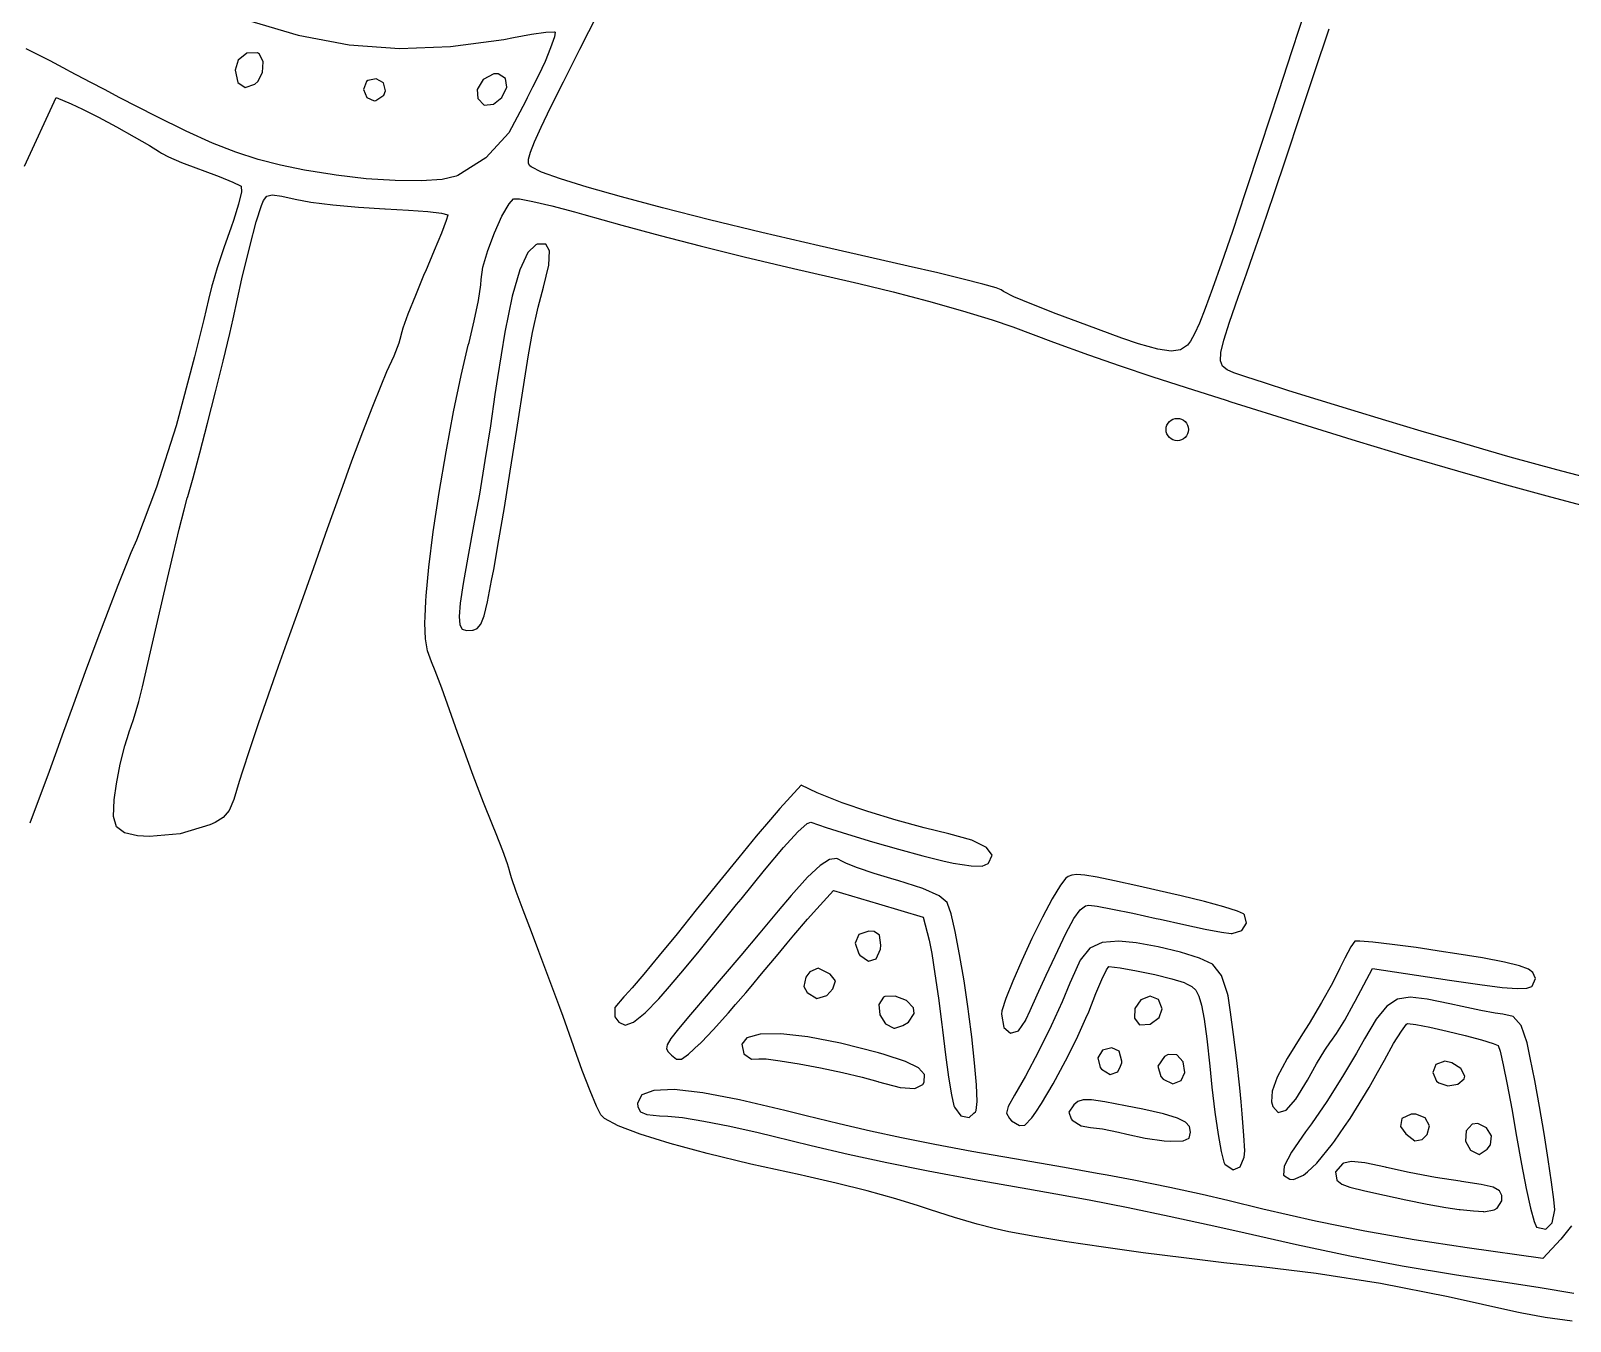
# Model space of a CAD drawing. Header units: inches. Extents: x -2.16 to 7.19, y -6.87 to -1.22.
# Drawn here: x 5.207 to 6.021, y -5.892 to -5.209 of the extents above; entities that cross this region are included whole.
import ezdxf

# ---------------------------------------------------------------- set-up
doc = ezdxf.new("R2010")
doc.units = ezdxf.units.IN
doc.header["$MEASUREMENT"] = 0
doc.layers.add('Front', color=13, linetype='CONTINUOUS', true_color=0xc83434)

msp = doc.modelspace()

# ---------------------------------------------------------------- linework, layer by layer
at = {"layer": 'Front', "linetype": 'CONTINUOUS'}
for p, q in [((5.88118, -5.19719), (5.87375, -5.21986)), ((5.32053, -5.20323), (5.3486, -5.21152)), ((5.49745, -5.21895), (5.50698, -5.2003)), ((5.3486, -5.21152), (5.37554, -5.21657)), ((5.42913, -5.21754), (5.45731, -5.21372)), ((5.45731, -5.21372), (5.4624, -5.21277)), ((5.4624, -5.21277), (5.47199, -5.21107)), ((5.47199, -5.21107), (5.47955, -5.21)), ((5.47955, -5.21), (5.48385, -5.20972)), ((5.48401, -5.21247), (5.48203, -5.21814)), ((5.48385, -5.20972), (5.48439, -5.20985)), ((5.48439, -5.20985), (5.48401, -5.21247)), ((5.88583, -5.23127), (5.89345, -5.20822)), ((5.20897, -5.22078), (5.20479, -5.21866)), ((5.21741, -5.22516), (5.20897, -5.22078)), ((5.32151, -5.22109), (5.31693, -5.22481)), ((5.32713, -5.22084), (5.32151, -5.22109)), ((5.32821, -5.22152), (5.32713, -5.22084)), ((5.33003, -5.22569), (5.32821, -5.22152)), ((5.37554, -5.21657), (5.40213, -5.21853)), ((5.40213, -5.21853), (5.42913, -5.21754)), ((5.48203, -5.21814), (5.47905, -5.22541)), ((5.48873, -5.23614), (5.49745, -5.21895)), ((5.87375, -5.21986), (5.86667, -5.24155)), ((5.22659, -5.22997), (5.21741, -5.22516)), ((5.22788, -5.23064), (5.22659, -5.22997)), ((5.239, -5.23653), (5.22788, -5.23064)), ((5.31693, -5.22481), (5.31525, -5.22997)), ((5.31525, -5.22997), (5.31673, -5.23651)), ((5.32725, -5.23605), (5.32971, -5.2313)), ((5.32971, -5.2313), (5.33003, -5.22569)), ((5.45207, -5.23204), (5.44627, -5.2349)), ((5.45432, -5.23202), (5.45207, -5.23204)), ((5.45812, -5.23441), (5.45432, -5.23202)), ((5.47905, -5.22541), (5.47567, -5.23283)), ((5.87826, -5.25406), (5.88583, -5.23127)), ((5.24615, -5.2403), (5.239, -5.23653)), ((5.31673, -5.23651), (5.3205, -5.23917)), ((5.3205, -5.23917), (5.32561, -5.23748)), ((5.32561, -5.23748), (5.32725, -5.23605)), ((5.38475, -5.23605), (5.38315, -5.2403)), ((5.3854, -5.23549), (5.38475, -5.23605)), ((5.38978, -5.23453), (5.3854, -5.23549)), ((5.39364, -5.23668), (5.38978, -5.23453)), ((5.3946, -5.24021), (5.39364, -5.23668)), ((5.39479, -5.24089), (5.3946, -5.24021)), ((5.44627, -5.2349), (5.44321, -5.24021)), ((5.44321, -5.24021), (5.44353, -5.24496)), ((5.45618, -5.24441), (5.45891, -5.23907)), ((5.45891, -5.23907), (5.45812, -5.23441)), ((5.47241, -5.23905), (5.46956, -5.24465)), ((5.47246, -5.23896), (5.47241, -5.23905)), ((5.47567, -5.23283), (5.47246, -5.23896)), ((5.48196, -5.24974), (5.48873, -5.23614)), ((5.20399, -5.2808), (5.22066, -5.24447)), ((5.22066, -5.24447), (5.22858, -5.24782)), ((5.22858, -5.24782), (5.23457, -5.25063)), ((5.25423, -5.24457), (5.24615, -5.2403)), ((5.27332, -5.25443), (5.25423, -5.24457)), ((5.38315, -5.2403), (5.38484, -5.2444)), ((5.38484, -5.2444), (5.38877, -5.24617)), ((5.38877, -5.24617), (5.38959, -5.24608)), ((5.38959, -5.24608), (5.39377, -5.2432)), ((5.39377, -5.2432), (5.39479, -5.24089)), ((5.44353, -5.24496), (5.44686, -5.2486)), ((5.44686, -5.2486), (5.45175, -5.24798)), ((5.45175, -5.24798), (5.45618, -5.24441)), ((5.46875, -5.24655), (5.45984, -5.26316)), ((5.46956, -5.24465), (5.46875, -5.24655)), ((5.86667, -5.24155), (5.85725, -5.27044)), ((5.23457, -5.25063), (5.24297, -5.25494)), ((5.24297, -5.25494), (5.25252, -5.26004)), ((5.28938, -5.26232), (5.27332, -5.25443)), ((5.47694, -5.26018), (5.48196, -5.24974)), ((5.87098, -5.27583), (5.87826, -5.25406)), ((5.25252, -5.26004), (5.26194, -5.26524)), ((5.30322, -5.26854), (5.28938, -5.26232)), ((5.45984, -5.26316), (5.44773, -5.27638)), ((5.47346, -5.26793), (5.47694, -5.26018)), ((5.26194, -5.26524), (5.26995, -5.26984)), ((5.26995, -5.26984), (5.27529, -5.27315)), ((5.31561, -5.27341), (5.30322, -5.26854)), ((5.47133, -5.2734), (5.47346, -5.26793)), ((5.85725, -5.27044), (5.84919, -5.29493)), ((5.27529, -5.27315), (5.27638, -5.27394)), ((5.27638, -5.27394), (5.27996, -5.27585)), ((5.27996, -5.27585), (5.28691, -5.27879)), ((5.28691, -5.27879), (5.29586, -5.28221)), ((5.32734, -5.27721), (5.31561, -5.27341)), ((5.3392, -5.28024), (5.32734, -5.27721)), ((5.35198, -5.28282), (5.3392, -5.28024)), ((5.44773, -5.27638), (5.43292, -5.28567)), ((5.47033, -5.27934), (5.47036, -5.27706)), ((5.47107, -5.28069), (5.47033, -5.27934)), ((5.47036, -5.27706), (5.47133, -5.2734)), ((5.47164, -5.28117), (5.47107, -5.28069)), ((5.86424, -5.29583), (5.87098, -5.27583)), ((5.29586, -5.28221), (5.29784, -5.28292)), ((5.29784, -5.28292), (5.30689, -5.28628)), ((5.30689, -5.28628), (5.31408, -5.2892)), ((5.36646, -5.28524), (5.35198, -5.28282)), ((5.36869, -5.28558), (5.36646, -5.28524)), ((5.38444, -5.28744), (5.36869, -5.28558)), ((5.39977, -5.28844), (5.38444, -5.28744)), ((5.41356, -5.28855), (5.39977, -5.28844)), ((5.42468, -5.28776), (5.41356, -5.28855)), ((5.43201, -5.28606), (5.42468, -5.28776)), ((5.43292, -5.28567), (5.43201, -5.28606)), ((5.47717, -5.28391), (5.47164, -5.28117)), ((5.4872, -5.28754), (5.47717, -5.28391)), ((5.50141, -5.29196), (5.4872, -5.28754)), ((5.31408, -5.2892), (5.31813, -5.29115)), ((5.31856, -5.29443), (5.31709, -5.30089)), ((5.31813, -5.29115), (5.31847, -5.29141)), ((5.31847, -5.29141), (5.31856, -5.29443)), ((5.33033, -5.2989), (5.33204, -5.29664)), ((5.33204, -5.29664), (5.3348, -5.29588)), ((5.3348, -5.29588), (5.33994, -5.29658)), ((5.33994, -5.29658), (5.34705, -5.29824)), ((5.51948, -5.29708), (5.50141, -5.29196)), ((5.54109, -5.30283), (5.51948, -5.29708)), ((5.84919, -5.29493), (5.84237, -5.31537)), ((5.85829, -5.31333), (5.86424, -5.29583)), ((5.31709, -5.30089), (5.31436, -5.3096)), ((5.32645, -5.31019), (5.32914, -5.30167)), ((5.32914, -5.30167), (5.33033, -5.2989)), ((5.34705, -5.29824), (5.35523, -5.29974)), ((5.35523, -5.29974), (5.36686, -5.30119)), ((5.36686, -5.30119), (5.38042, -5.30242)), ((5.38042, -5.30242), (5.39436, -5.30328)), ((5.39436, -5.30328), (5.39463, -5.30329)), ((5.39463, -5.30329), (5.40684, -5.30397)), ((5.40684, -5.30397), (5.41702, -5.30479)), ((5.41702, -5.30479), (5.42426, -5.30567)), ((5.45628, -5.30722), (5.46001, -5.30066)), ((5.46001, -5.30066), (5.46241, -5.29801)), ((5.46241, -5.29801), (5.46562, -5.2981)), ((5.46562, -5.2981), (5.47268, -5.29943)), ((5.47268, -5.29943), (5.48267, -5.30179)), ((5.48267, -5.30179), (5.49466, -5.30498)), ((5.49466, -5.30498), (5.4995, -5.30635)), ((5.56591, -5.30911), (5.54109, -5.30283)), ((5.31313, -5.31302), (5.30927, -5.32392)), ((5.31436, -5.3096), (5.31313, -5.31302)), ((5.323, -5.32319), (5.32645, -5.31019)), ((5.42426, -5.30567), (5.42762, -5.3065)), ((5.42682, -5.30959), (5.42427, -5.31614)), ((5.42775, -5.30668), (5.42682, -5.30959)), ((5.42762, -5.3065), (5.42775, -5.30668)), ((5.45235, -5.31598), (5.45628, -5.30722)), ((5.4995, -5.30635), (5.51966, -5.31204)), ((5.51966, -5.31204), (5.53989, -5.31751)), ((5.59362, -5.31584), (5.56591, -5.30911)), ((5.85339, -5.32757), (5.85829, -5.31333)), ((5.42427, -5.31614), (5.42048, -5.32541)), ((5.4488, -5.32546), (5.45235, -5.31598)), ((5.53989, -5.31751), (5.56113, -5.32298)), ((5.62389, -5.32294), (5.59362, -5.31584)), ((5.84237, -5.31537), (5.83666, -5.33212)), ((5.30927, -5.32392), (5.30576, -5.33461)), ((5.31887, -5.3404), (5.323, -5.32319)), ((5.42048, -5.32541), (5.41583, -5.33645)), ((5.44624, -5.3342), (5.4488, -5.32546)), ((5.46994, -5.32649), (5.46582, -5.33553)), ((5.47413, -5.3224), (5.46994, -5.32649)), ((5.47495, -5.32211), (5.47413, -5.3224)), ((5.47947, -5.322), (5.47495, -5.32211)), ((5.48149, -5.32557), (5.47947, -5.322)), ((5.48107, -5.33308), (5.48149, -5.32557)), ((5.56113, -5.32298), (5.58433, -5.3287)), ((5.58433, -5.3287), (5.61041, -5.3349)), ((5.65641, -5.3303), (5.62389, -5.32294)), ((5.84979, -5.3378), (5.85339, -5.32757)), ((5.30576, -5.33461), (5.30328, -5.34303)), ((5.41525, -5.3378), (5.4105, -5.34915)), ((5.41583, -5.33645), (5.41525, -5.3378)), ((5.44525, -5.3407), (5.44624, -5.3342)), ((5.46582, -5.33553), (5.46177, -5.34953)), ((5.47824, -5.34475), (5.48107, -5.33308)), ((5.61041, -5.3349), (5.64032, -5.34182)), ((5.67105, -5.33362), (5.65641, -5.3303)), ((5.68665, -5.33726), (5.67105, -5.33362)), ((5.70003, -5.34052), (5.68665, -5.33726)), ((5.83666, -5.33212), (5.83194, -5.34555)), ((5.84537, -5.35012), (5.84979, -5.3378)), ((5.30302, -5.34405), (5.30122, -5.35131)), ((5.30328, -5.34303), (5.30302, -5.34405)), ((5.31413, -5.36155), (5.31887, -5.3404)), ((5.44385, -5.35186), (5.44508, -5.34346)), ((5.44508, -5.34346), (5.44525, -5.3407)), ((5.47546, -5.35526), (5.47824, -5.34475)), ((5.64032, -5.34182), (5.645, -5.34289)), ((5.645, -5.34289), (5.66309, -5.34725)), ((5.71051, -5.34321), (5.70003, -5.34052)), ((5.71745, -5.34518), (5.71051, -5.34321)), ((5.72016, -5.34626), (5.71745, -5.34518)), ((5.83194, -5.34555), (5.82806, -5.35601)), ((5.30122, -5.35131), (5.29863, -5.36179)), ((5.4105, -5.34915), (5.40658, -5.35902)), ((5.44167, -5.36261), (5.44385, -5.35186)), ((5.46177, -5.34953), (5.45779, -5.3685)), ((5.66309, -5.34725), (5.68178, -5.35216)), ((5.68178, -5.35216), (5.69966, -5.35722)), ((5.72131, -5.34714), (5.72016, -5.34626)), ((5.7268, -5.34983), (5.72131, -5.34714)), ((5.73629, -5.35382), (5.7268, -5.34983)), ((5.7493, -5.35892), (5.73629, -5.35382)), ((5.8408, -5.36322), (5.84537, -5.35012)), ((5.29863, -5.36179), (5.29566, -5.37384)), ((5.31237, -5.36935), (5.31413, -5.36155)), ((5.40658, -5.35902), (5.40388, -5.36641)), ((5.47244, -5.36866), (5.47546, -5.35526)), ((5.69966, -5.35722), (5.71532, -5.36204)), ((5.71532, -5.36204), (5.72625, -5.3658)), ((5.76536, -5.36493), (5.7493, -5.35892)), ((5.82806, -5.35601), (5.82491, -5.36388)), ((5.30892, -5.38395), (5.31237, -5.36935)), ((5.40276, -5.37032), (5.40275, -5.37047)), ((5.40388, -5.36641), (5.40276, -5.37032)), ((5.43887, -5.37405), (5.44167, -5.36261)), ((5.45779, -5.3685), (5.45387, -5.39245)), ((5.47027, -5.38046), (5.47244, -5.36866)), ((5.72625, -5.3658), (5.74782, -5.37379)), ((5.784, -5.37168), (5.76536, -5.36493)), ((5.82235, -5.3695), (5.82025, -5.37324)), ((5.82491, -5.36388), (5.82235, -5.3695)), ((5.83778, -5.37276), (5.8408, -5.36322)), ((5.29566, -5.37384), (5.29377, -5.38155)), ((5.40174, -5.37438), (5.39907, -5.38127)), ((5.40275, -5.37047), (5.40174, -5.37438)), ((5.43468, -5.39145), (5.43851, -5.37539)), ((5.43851, -5.37539), (5.43887, -5.37405)), ((5.74782, -5.37379), (5.76626, -5.38047)), ((5.79273, -5.37468), (5.784, -5.37168)), ((5.80289, -5.37762), (5.79273, -5.37468)), ((5.80998, -5.37865), (5.80289, -5.37762)), ((5.81492, -5.37787), (5.80998, -5.37865)), ((5.81858, -5.37536), (5.81492, -5.37787)), ((5.82025, -5.37324), (5.81858, -5.37536)), ((5.83623, -5.37939), (5.83778, -5.37276)), ((5.29377, -5.38155), (5.28402, -5.41813)), ((5.30493, -5.40017), (5.30892, -5.38395)), ((5.39907, -5.38127), (5.39534, -5.38962)), ((5.4682, -5.39402), (5.47027, -5.38046)), ((5.76626, -5.38047), (5.78307, -5.38637)), ((5.78307, -5.38637), (5.79979, -5.392)), ((5.83608, -5.38378), (5.83623, -5.37939)), ((5.83722, -5.38657), (5.83608, -5.38378)), ((5.83959, -5.38842), (5.83722, -5.38657)), ((5.39534, -5.38962), (5.39218, -5.3969)), ((5.43068, -5.4107), (5.43468, -5.39145)), ((5.45387, -5.39245), (5.45258, -5.40155)), ((5.4642, -5.41996), (5.4682, -5.39402)), ((5.79979, -5.392), (5.81793, -5.3979)), ((5.84309, -5.38999), (5.83959, -5.38842)), ((5.84369, -5.39022), (5.84309, -5.38999)), ((5.84951, -5.39224), (5.84369, -5.39022)), ((5.85927, -5.39541), (5.84951, -5.39224)), ((5.30072, -5.41674), (5.30493, -5.40017)), ((5.39218, -5.3969), (5.38778, -5.40787)), ((5.45258, -5.40155), (5.45017, -5.41812)), ((5.81793, -5.3979), (5.839, -5.40459)), ((5.87226, -5.39951), (5.85927, -5.39541)), ((5.88776, -5.40433), (5.87226, -5.39951)), ((5.38778, -5.40787), (5.38253, -5.42151)), ((5.42676, -5.4318), (5.43068, -5.4107)), ((5.839, -5.40459), (5.8415, -5.40537)), ((5.8415, -5.40537), (5.87662, -5.41634)), ((5.90505, -5.40963), (5.88776, -5.40433)), ((5.92341, -5.4152), (5.90505, -5.40963)), ((5.28402, -5.41813), (5.27377, -5.45057)), ((5.29664, -5.43233), (5.30072, -5.41674)), ((5.45017, -5.41812), (5.44731, -5.43639)), ((5.87662, -5.41634), (5.90779, -5.42594)), ((5.94213, -5.42083), (5.92341, -5.4152)), ((5.38253, -5.42151), (5.37682, -5.43678)), ((5.4607, -5.44212), (5.4642, -5.41996)), ((5.90779, -5.42594), (5.93578, -5.4344)), ((5.96048, -5.42628), (5.94213, -5.42083)), ((5.97775, -5.43135), (5.96048, -5.42628)), ((5.29301, -5.44566), (5.29664, -5.43233)), ((5.42312, -5.45342), (5.42676, -5.4318)), ((5.93578, -5.4344), (5.96139, -5.44193)), ((5.98921, -5.43462), (5.97775, -5.43135)), ((6.01394, -5.44142), (5.98921, -5.43462)), ((5.37682, -5.43678), (5.37106, -5.45267)), ((5.44731, -5.43639), (5.44435, -5.45413)), ((5.45758, -5.46132), (5.4607, -5.44212)), ((5.96139, -5.44193), (5.9854, -5.44875)), ((6.04088, -5.44852), (6.01394, -5.44142)), ((5.27377, -5.45057), (5.26315, -5.47849)), ((5.29016, -5.45541), (5.29301, -5.44566)), ((5.9854, -5.44875), (6.00859, -5.4551)), ((5.28825, -5.46256), (5.2899, -5.45631)), ((5.2899, -5.45631), (5.29016, -5.45541)), ((5.37057, -5.45405), (5.36396, -5.47259)), ((5.37106, -5.45267), (5.37057, -5.45405)), ((5.42, -5.4742), (5.42312, -5.45342)), ((5.44435, -5.45413), (5.44167, -5.46905)), ((6.00859, -5.4551), (6.03175, -5.4612)), ((5.28573, -5.47274), (5.28825, -5.46256)), ((5.45469, -5.47836), (5.45758, -5.46132)), ((5.2825, -5.4861), (5.28573, -5.47274)), ((5.36396, -5.47259), (5.35663, -5.49314)), ((5.41763, -5.49282), (5.42, -5.4742)), ((5.44167, -5.46905), (5.43822, -5.48745)), ((5.26315, -5.47849), (5.26019, -5.4853)), ((5.45191, -5.49405), (5.45469, -5.47836)), ((5.25739, -5.49199), (5.25324, -5.50252)), ((5.26019, -5.4853), (5.25739, -5.49199)), ((5.27876, -5.50187), (5.2825, -5.4861)), ((5.43822, -5.48745), (5.43574, -5.50151)), ((5.35663, -5.49314), (5.34923, -5.5139)), ((5.41623, -5.50792), (5.41763, -5.49282)), ((5.44864, -5.51114), (5.45084, -5.49987)), ((5.45084, -5.49987), (5.45191, -5.49405)), ((5.25324, -5.50252), (5.24807, -5.51599)), ((5.27468, -5.51931), (5.27876, -5.50187)), ((5.41605, -5.51088), (5.41623, -5.50792)), ((5.43574, -5.50151), (5.43422, -5.51179)), ((5.24807, -5.51599), (5.2422, -5.53152)), ((5.34923, -5.5139), (5.34238, -5.53308)), ((5.41571, -5.51885), (5.41605, -5.51088)), ((5.43422, -5.51179), (5.43365, -5.51885)), ((5.44682, -5.51859), (5.44864, -5.51114)), ((5.27044, -5.53766), (5.27468, -5.51931)), ((5.41556, -5.52246), (5.41571, -5.51885)), ((5.41581, -5.53073), (5.41556, -5.52246)), ((5.43365, -5.51885), (5.43402, -5.52325)), ((5.43402, -5.52325), (5.43534, -5.52555)), ((5.44327, -5.52525), (5.44512, -5.52302)), ((5.44512, -5.52302), (5.44682, -5.51859)), ((5.2422, -5.53152), (5.23598, -5.54824)), ((5.34238, -5.53308), (5.33802, -5.5453)), ((5.41691, -5.53705), (5.41581, -5.53073)), ((5.43534, -5.52555), (5.43758, -5.52631)), ((5.43758, -5.52631), (5.44075, -5.5261)), ((5.44075, -5.5261), (5.44099, -5.52607)), ((5.44099, -5.52607), (5.44327, -5.52525)), ((5.26622, -5.55616), (5.27044, -5.53766)), ((5.41897, -5.5428), (5.41691, -5.53705)), ((5.23598, -5.54824), (5.22973, -5.56527)), ((5.33802, -5.5453), (5.33263, -5.56057)), ((5.42094, -5.54764), (5.41897, -5.5428)), ((5.42444, -5.55685), (5.42094, -5.54764)), ((5.26432, -5.56382), (5.26622, -5.55616)), ((5.42859, -5.56822), (5.42444, -5.55685)), ((5.22973, -5.56527), (5.22378, -5.58171)), ((5.26158, -5.57337), (5.26432, -5.56382)), ((5.33263, -5.56057), (5.32742, -5.5757)), ((5.25912, -5.5804), (5.26158, -5.57337)), ((5.43285, -5.5803), (5.42859, -5.56822)), ((5.22378, -5.58171), (5.22169, -5.58757)), ((5.25688, -5.58735), (5.25906, -5.58054)), ((5.25906, -5.58054), (5.25912, -5.5804)), ((5.32742, -5.5757), (5.32279, -5.58946)), ((5.4357, -5.58835), (5.43285, -5.5803)), ((5.22169, -5.58757), (5.2169, -5.60093)), ((5.25452, -5.59701), (5.25688, -5.58735)), ((5.32279, -5.58946), (5.31917, -5.60062)), ((5.44108, -5.603), (5.4357, -5.58835)), ((5.25248, -5.60747), (5.25452, -5.59701)), ((5.2169, -5.60093), (5.21259, -5.61271)), ((5.31746, -5.60621), (5.31455, -5.61567)), ((5.31917, -5.60062), (5.31746, -5.60621)), ((5.44655, -5.6173), (5.44108, -5.603)), ((5.21259, -5.61271), (5.20907, -5.62208)), ((5.25126, -5.61582), (5.25248, -5.60747)), ((5.61443, -5.60809), (5.6032, -5.62044)), ((5.62297, -5.61211), (5.61443, -5.60809)), ((5.62547, -5.61323), (5.62297, -5.61211)), ((5.63615, -5.61736), (5.62547, -5.61323)), ((5.20907, -5.62208), (5.20666, -5.62819)), ((5.25091, -5.62463), (5.25126, -5.61582)), ((5.31202, -5.62157), (5.309, -5.62519)), ((5.31455, -5.61567), (5.31202, -5.62157)), ((5.45127, -5.62905), (5.44655, -5.6173)), ((5.6032, -5.62044), (5.59816, -5.62622)), ((5.6497, -5.62196), (5.63615, -5.61736)), ((5.66463, -5.62656), (5.6497, -5.62196)), ((5.2526, -5.63014), (5.25091, -5.62463)), ((5.2567, -5.63323), (5.2526, -5.63014)), ((5.3018, -5.62909), (5.28618, -5.63382)), ((5.30462, -5.62782), (5.3018, -5.62909)), ((5.309, -5.62519), (5.30462, -5.62782)), ((5.45324, -5.63382), (5.45127, -5.62905)), ((5.59816, -5.62622), (5.59071, -5.6351)), ((5.61271, -5.63285), (5.61763, -5.6284)), ((5.61763, -5.6284), (5.6195, -5.62764)), ((5.6195, -5.62764), (5.62758, -5.63045)), ((5.62758, -5.63045), (5.63895, -5.63404)), ((5.6794, -5.63067), (5.66463, -5.62656)), ((5.69249, -5.63383), (5.6794, -5.63067)), ((5.26357, -5.6348), (5.2567, -5.63323)), ((5.26994, -5.63527), (5.26357, -5.6348)), ((5.28618, -5.63382), (5.26994, -5.63527)), ((5.4568, -5.64287), (5.45324, -5.63382)), ((5.59071, -5.6351), (5.5815, -5.64625)), ((5.60515, -5.64109), (5.61271, -5.63285)), ((5.63895, -5.63404), (5.65221, -5.638)), ((5.65221, -5.638), (5.66596, -5.64194)), ((5.69255, -5.63384), (5.69249, -5.63383)), ((5.70471, -5.63719), (5.69255, -5.63384)), ((5.71236, -5.64096), (5.70471, -5.63719)), ((5.45927, -5.64973), (5.4568, -5.64287)), ((5.5815, -5.64625), (5.57124, -5.65885)), ((5.59508, -5.65297), (5.60515, -5.64109)), ((5.63333, -5.64686), (5.62943, -5.64737)), ((5.63663, -5.64866), (5.63333, -5.64686)), ((5.66596, -5.64194), (5.67879, -5.64543)), ((5.67879, -5.64543), (5.68931, -5.6481)), ((5.71534, -5.64505), (5.71236, -5.64096)), ((5.71347, -5.64933), (5.71534, -5.64505)), ((5.46021, -5.65321), (5.45927, -5.64973)), ((5.46022, -5.65335), (5.46021, -5.65321)), ((5.46128, -5.6571), (5.46022, -5.65335)), ((5.58264, -5.66831), (5.59508, -5.65297)), ((5.62443, -5.65055), (5.61783, -5.65679)), ((5.62943, -5.64737), (5.62443, -5.65055)), ((5.63839, -5.64958), (5.63663, -5.64866)), ((5.64428, -5.65181), (5.63839, -5.64958)), ((5.65308, -5.65471), (5.64428, -5.65181)), ((5.66364, -5.6579), (5.65308, -5.65471)), ((5.68931, -5.6481), (5.69477, -5.64929)), ((5.69477, -5.64929), (5.70426, -5.65078)), ((5.70426, -5.65078), (5.71006, -5.65085)), ((5.71006, -5.65085), (5.71328, -5.64951)), ((5.71328, -5.64951), (5.71347, -5.64933)), ((5.4638, -5.6644), (5.46128, -5.6571)), ((5.57124, -5.65885), (5.56059, -5.67207)), ((5.61783, -5.65679), (5.60912, -5.66647)), ((5.66556, -5.65846), (5.66364, -5.6579)), ((5.67876, -5.6628), (5.66556, -5.65846)), ((5.68733, -5.66666), (5.67876, -5.6628)), ((5.75144, -5.66095), (5.74716, -5.66818)), ((5.75433, -5.6573), (5.75144, -5.66095)), ((5.75561, -5.65642), (5.75433, -5.6573)), ((5.7575, -5.65563), (5.75561, -5.65642)), ((5.76021, -5.65537), (5.7575, -5.65563)), ((5.76444, -5.65573), (5.76021, -5.65537)), ((5.77084, -5.65681), (5.76444, -5.65573)), ((5.7801, -5.65871), (5.77084, -5.65681)), ((5.79288, -5.66154), (5.7801, -5.65871)), ((5.80986, -5.66538), (5.79288, -5.66154)), ((5.46744, -5.67427), (5.4638, -5.6644)), ((5.56977, -5.68436), (5.58033, -5.67121)), ((5.58033, -5.67121), (5.58264, -5.66831)), ((5.60912, -5.66647), (5.60232, -5.67452)), ((5.62275, -5.67341), (5.6315, -5.66387)), ((5.6315, -5.66387), (5.65525, -5.67087)), ((5.65525, -5.67087), (5.679, -5.67787)), ((5.69155, -5.67016), (5.68733, -5.66666)), ((5.69179, -5.67059), (5.69155, -5.67016)), ((5.69371, -5.67611), (5.69179, -5.67059)), ((5.74716, -5.66818), (5.742, -5.67792)), ((5.81534, -5.66664), (5.80986, -5.66538)), ((5.82763, -5.66966), (5.81534, -5.66664)), ((5.83785, -5.67242), (5.82763, -5.66966)), ((5.47184, -5.68571), (5.46744, -5.67427)), ((5.55901, -5.67405), (5.54886, -5.68666)), ((5.56059, -5.67207), (5.55901, -5.67405)), ((5.60232, -5.67452), (5.59253, -5.68622)), ((5.61064, -5.68739), (5.61783, -5.67899)), ((5.61783, -5.67899), (5.62275, -5.67341)), ((5.679, -5.67787), (5.68203, -5.69007)), ((5.69589, -5.68542), (5.69371, -5.67611)), ((5.742, -5.67792), (5.73645, -5.68912)), ((5.75432, -5.68658), (5.75858, -5.67867)), ((5.75858, -5.67867), (5.76188, -5.674)), ((5.76188, -5.674), (5.76468, -5.67189)), ((5.76468, -5.67189), (5.76649, -5.67155)), ((5.76649, -5.67155), (5.77085, -5.67209)), ((5.77085, -5.67209), (5.77897, -5.67359)), ((5.77897, -5.67359), (5.78976, -5.67581)), ((5.78976, -5.67581), (5.80211, -5.67855)), ((5.80211, -5.67855), (5.80416, -5.67902)), ((5.80416, -5.67902), (5.8167, -5.68182)), ((5.84506, -5.67466), (5.83785, -5.67242)), ((5.84832, -5.67611), (5.84506, -5.67466)), ((5.84877, -5.67662), (5.84832, -5.67611)), ((5.84987, -5.68098), (5.84877, -5.67662)), ((5.4758, -5.69599), (5.47184, -5.68571)), ((5.54886, -5.68666), (5.53945, -5.69818)), ((5.55974, -5.6967), (5.56977, -5.68436)), ((5.59253, -5.68622), (5.58249, -5.69817)), ((5.60709, -5.69162), (5.61064, -5.68739)), ((5.64495, -5.68713), (5.64294, -5.69162)), ((5.65029, -5.6853), (5.64495, -5.68713)), ((5.65294, -5.68547), (5.65029, -5.6853)), ((5.65582, -5.68742), (5.65294, -5.68547)), ((5.6565, -5.69276), (5.65582, -5.68742)), ((5.69821, -5.69755), (5.69589, -5.68542)), ((5.74864, -5.69842), (5.75432, -5.68658)), ((5.8167, -5.68182), (5.8279, -5.68415)), ((5.8279, -5.68415), (5.83664, -5.68578)), ((5.83664, -5.68578), (5.8418, -5.6865)), ((5.8418, -5.6865), (5.84221, -5.68652)), ((5.84221, -5.68652), (5.84734, -5.68486)), ((5.84734, -5.68486), (5.84987, -5.68098)), ((5.60223, -5.6974), (5.60709, -5.69162)), ((5.64294, -5.69162), (5.64485, -5.69725)), ((5.65416, -5.69991), (5.65637, -5.69482)), ((5.65637, -5.69482), (5.6565, -5.69276)), ((5.68203, -5.69007), (5.68344, -5.69713)), ((5.73645, -5.68912), (5.73103, -5.70072)), ((5.76699, -5.6943), (5.76189, -5.70054)), ((5.7735, -5.69128), (5.76699, -5.6943)), ((5.78236, -5.69066), (5.7735, -5.69128)), ((5.79156, -5.69151), (5.78236, -5.69066)), ((5.80322, -5.69357), (5.79156, -5.69151)), ((5.81495, -5.69642), (5.80322, -5.69357)), ((5.90502, -5.69354), (5.90178, -5.69953)), ((5.90717, -5.69066), (5.90502, -5.69354)), ((5.90979, -5.69056), (5.90717, -5.69066)), ((5.91663, -5.69113), (5.90979, -5.69056)), ((5.92683, -5.69232), (5.91663, -5.69113)), ((5.93955, -5.69401), (5.92683, -5.69232)), ((5.95396, -5.69613), (5.93955, -5.69401)), ((5.48217, -5.71297), (5.4758, -5.69599)), ((5.53945, -5.69818), (5.53133, -5.70795)), ((5.55089, -5.70745), (5.55974, -5.6967)), ((5.58249, -5.69817), (5.57329, -5.70906)), ((5.59356, -5.70788), (5.60223, -5.6974)), ((5.64485, -5.69725), (5.64544, -5.69802)), ((5.64544, -5.69802), (5.65012, -5.70116)), ((5.65012, -5.70116), (5.65416, -5.69991)), ((5.68344, -5.69713), (5.68517, -5.70781)), ((5.70053, -5.71152), (5.69821, -5.69755)), ((5.73103, -5.70072), (5.72624, -5.71167)), ((5.74398, -5.70847), (5.74864, -5.69842)), ((5.76189, -5.70054), (5.75726, -5.7108)), ((5.77582, -5.70565), (5.7771, -5.70405)), ((5.7771, -5.70405), (5.783, -5.70465)), ((5.82506, -5.69963), (5.81495, -5.69642)), ((5.83187, -5.70281), (5.82506, -5.69963)), ((5.83208, -5.70295), (5.83187, -5.70281)), ((5.83663, -5.70874), (5.83208, -5.70295)), ((5.90178, -5.69953), (5.89925, -5.7049)), ((5.9587, -5.69686), (5.95396, -5.69613)), ((5.97459, -5.69945), (5.9587, -5.69686)), ((5.98622, -5.70165), (5.97459, -5.69945)), ((5.99416, -5.70358), (5.98622, -5.70165)), ((5.99897, -5.70538), (5.99416, -5.70358)), ((5.53133, -5.70795), (5.52506, -5.71529)), ((5.54384, -5.71584), (5.55089, -5.70745)), ((5.57329, -5.70906), (5.56604, -5.71759)), ((5.588, -5.71452), (5.59356, -5.70788)), ((5.61683, -5.70961), (5.61585, -5.71452)), ((5.61904, -5.70672), (5.61683, -5.70961)), ((5.62344, -5.70488), (5.61904, -5.70672)), ((5.62911, -5.70762), (5.62344, -5.70488)), ((5.62972, -5.70808), (5.62911, -5.70762)), ((5.63252, -5.71163), (5.62972, -5.70808)), ((5.63124, -5.71578), (5.63252, -5.71163)), ((5.68517, -5.70781), (5.68702, -5.72079)), ((5.70272, -5.72638), (5.70053, -5.71152)), ((5.72624, -5.71167), (5.72256, -5.7209)), ((5.7392, -5.71889), (5.74398, -5.70847)), ((5.75726, -5.7108), (5.75653, -5.7128)), ((5.77027, -5.71832), (5.7733, -5.71082)), ((5.7733, -5.71082), (5.77582, -5.70565)), ((5.783, -5.70465), (5.79171, -5.70618)), ((5.79171, -5.70618), (5.80145, -5.70827)), ((5.80145, -5.70827), (5.81043, -5.71051)), ((5.81043, -5.71051), (5.81686, -5.71251)), ((5.83984, -5.71833), (5.83663, -5.70874)), ((5.89925, -5.7049), (5.89531, -5.71276)), ((5.90734, -5.72224), (5.9165, -5.70504)), ((5.9165, -5.70504), (5.9572, -5.71122)), ((5.9572, -5.71122), (5.9732, -5.71356)), ((6.00122, -5.70718), (5.99897, -5.70538)), ((6.00089, -5.71441), (6.00256, -5.7104)), ((6.00256, -5.7104), (6.00122, -5.70718)), ((5.48682, -5.72567), (5.48217, -5.71297)), ((5.52066, -5.72006), (5.516, -5.72567)), ((5.5212, -5.71954), (5.52066, -5.72006)), ((5.52506, -5.71529), (5.5212, -5.71954)), ((5.53926, -5.72108), (5.54384, -5.71584)), ((5.56525, -5.71851), (5.556, -5.7293)), ((5.56604, -5.71759), (5.56525, -5.71851)), ((5.57977, -5.72415), (5.58516, -5.71792)), ((5.58516, -5.71792), (5.588, -5.71452)), ((5.61585, -5.71452), (5.61767, -5.71769)), ((5.61767, -5.71769), (5.62276, -5.72086)), ((5.62276, -5.72086), (5.62807, -5.71938)), ((5.62807, -5.71938), (5.63124, -5.71578)), ((5.6579, -5.72021), (5.65543, -5.72415)), ((5.65862, -5.71984), (5.6579, -5.72021)), ((5.6642, -5.71957), (5.65862, -5.71984)), ((5.67015, -5.72188), (5.6642, -5.71957)), ((5.73543, -5.72719), (5.7392, -5.71889)), ((5.75653, -5.7128), (5.75248, -5.72271)), ((5.76641, -5.72796), (5.77027, -5.71832)), ((5.79892, -5.71961), (5.79397, -5.72157)), ((5.80337, -5.7214), (5.79892, -5.71961)), ((5.81686, -5.71251), (5.81817, -5.71307)), ((5.81817, -5.71307), (5.8209, -5.71462)), ((5.8209, -5.71462), (5.82302, -5.71657)), ((5.82302, -5.71657), (5.8247, -5.71963)), ((5.8247, -5.71963), (5.82611, -5.72447)), ((5.84009, -5.71954), (5.83984, -5.71833)), ((5.84146, -5.72803), (5.84009, -5.71954)), ((5.89531, -5.71276), (5.88953, -5.72307)), ((5.93635, -5.72023), (5.92957, -5.72133)), ((5.94526, -5.72118), (5.93635, -5.72023)), ((5.9732, -5.71356), (5.98491, -5.71502)), ((5.98491, -5.71502), (5.99297, -5.71566)), ((5.99297, -5.71566), (5.998, -5.71551)), ((5.998, -5.71551), (6.00063, -5.71463)), ((6.00063, -5.71463), (6.00089, -5.71441)), ((5.48857, -5.73045), (5.48682, -5.72567)), ((5.516, -5.72567), (5.51602, -5.73059)), ((5.53199, -5.72855), (5.53926, -5.72108)), ((5.56785, -5.73753), (5.57604, -5.72844)), ((5.57604, -5.72844), (5.57977, -5.72415)), ((5.65543, -5.72415), (5.65602, -5.72945)), ((5.67386, -5.72583), (5.67015, -5.72188)), ((5.67421, -5.72878), (5.67386, -5.72583)), ((5.68702, -5.72079), (5.68878, -5.73471)), ((5.70308, -5.72915), (5.70272, -5.72638)), ((5.72051, -5.72736), (5.72025, -5.72915)), ((5.72256, -5.7209), (5.72051, -5.72736)), ((5.73324, -5.73217), (5.73543, -5.72719)), ((5.75248, -5.72271), (5.74666, -5.73529)), ((5.76492, -5.73127), (5.76641, -5.72796)), ((5.79089, -5.72619), (5.79057, -5.73127)), ((5.79397, -5.72157), (5.79089, -5.72619)), ((5.80525, -5.72638), (5.80337, -5.7214)), ((5.80363, -5.73093), (5.80525, -5.72638)), ((5.82611, -5.72447), (5.82742, -5.73178)), ((5.84304, -5.73986), (5.84146, -5.72803)), ((5.88953, -5.72307), (5.88288, -5.73415)), ((5.90175, -5.73226), (5.90665, -5.72352)), ((5.90665, -5.72352), (5.90734, -5.72224)), ((5.92393, -5.725), (5.91846, -5.73177)), ((5.92957, -5.72133), (5.92393, -5.725)), ((5.95727, -5.72368), (5.94526, -5.72118)), ((5.96384, -5.72511), (5.95727, -5.72368)), ((5.97375, -5.72716), (5.96384, -5.72511)), ((5.98131, -5.72857), (5.97375, -5.72716)), ((5.49406, -5.74593), (5.48857, -5.73045)), ((5.51602, -5.73059), (5.51814, -5.73343)), ((5.51814, -5.73343), (5.52146, -5.735)), ((5.52146, -5.735), (5.52587, -5.73349)), ((5.52587, -5.73349), (5.53199, -5.72855)), ((5.556, -5.7293), (5.54956, -5.73692)), ((5.65602, -5.72945), (5.65896, -5.73421)), ((5.65896, -5.73421), (5.66351, -5.73652)), ((5.66351, -5.73652), (5.66403, -5.73655)), ((5.66403, -5.73655), (5.66816, -5.73518)), ((5.66816, -5.73518), (5.67116, -5.73336)), ((5.67116, -5.73336), (5.67421, -5.72878)), ((5.68878, -5.73471), (5.68911, -5.73754)), ((5.70464, -5.74116), (5.70308, -5.72915)), ((5.72025, -5.72915), (5.72164, -5.73618)), ((5.72164, -5.73618), (5.72502, -5.73921)), ((5.72925, -5.738), (5.7332, -5.73226)), ((5.7332, -5.73226), (5.73324, -5.73217)), ((5.74666, -5.73529), (5.73989, -5.74892)), ((5.7606, -5.74088), (5.76492, -5.73127)), ((5.79057, -5.73127), (5.79309, -5.73463)), ((5.79309, -5.73463), (5.79338, -5.73475)), ((5.79338, -5.73475), (5.79896, -5.73449)), ((5.79896, -5.73449), (5.80363, -5.73093)), ((5.82742, -5.73178), (5.82879, -5.74227)), ((5.88288, -5.73415), (5.87947, -5.73951)), ((5.89738, -5.73944), (5.90175, -5.73226)), ((5.91846, -5.73177), (5.91218, -5.74214)), ((5.93169, -5.73811), (5.93439, -5.73445)), ((5.93439, -5.73445), (5.93497, -5.73405)), ((5.93497, -5.73405), (5.93931, -5.73462)), ((5.93931, -5.73462), (5.94672, -5.7361)), ((5.94672, -5.7361), (5.95587, -5.73818)), ((5.98525, -5.7291), (5.98131, -5.72857)), ((5.99078, -5.73042), (5.98525, -5.7291)), ((5.99509, -5.73524), (5.99078, -5.73042)), ((5.99812, -5.74431), (5.99509, -5.73524)), ((5.54556, -5.74205), (5.54359, -5.74534)), ((5.54956, -5.73692), (5.54556, -5.74205)), ((5.56081, -5.7448), (5.56168, -5.74395)), ((5.56168, -5.74395), (5.56785, -5.73753)), ((5.5858, -5.74167), (5.58315, -5.745)), ((5.59279, -5.73974), (5.5858, -5.74167)), ((5.60364, -5.7396), (5.59279, -5.73974)), ((5.61794, -5.74121), (5.60364, -5.7396)), ((5.63528, -5.74455), (5.61794, -5.74121)), ((5.65525, -5.7496), (5.63528, -5.74455)), ((5.68911, -5.73754), (5.69074, -5.75074)), ((5.70615, -5.75489), (5.70464, -5.74116)), ((5.72502, -5.73921), (5.72925, -5.738)), ((5.75497, -5.75228), (5.7606, -5.74088)), ((5.82879, -5.74227), (5.8304, -5.75661)), ((5.84468, -5.75368), (5.84304, -5.73986)), ((5.87947, -5.73951), (5.87136, -5.75259)), ((5.89123, -5.74813), (5.89432, -5.74373)), ((5.89432, -5.74373), (5.89442, -5.74362)), ((5.89442, -5.74362), (5.89738, -5.73944)), ((5.91218, -5.74214), (5.90791, -5.74978)), ((5.9276, -5.74477), (5.93169, -5.73811)), ((5.95587, -5.73818), (5.96541, -5.74051)), ((5.96541, -5.74051), (5.974, -5.74278)), ((5.974, -5.74278), (5.98028, -5.74465)), ((5.98028, -5.74465), (5.98289, -5.74575)), ((5.9998, -5.75219), (5.99812, -5.74431)), ((5.49444, -5.74701), (5.49406, -5.74593)), ((5.4946, -5.74745), (5.49444, -5.74701)), ((5.49877, -5.75904), (5.4946, -5.74745)), ((5.54359, -5.74534), (5.54326, -5.74745)), ((5.54326, -5.74745), (5.54418, -5.74906)), ((5.54418, -5.74906), (5.54595, -5.75081)), ((5.54595, -5.75081), (5.54599, -5.75085)), ((5.54599, -5.75085), (5.54855, -5.75291)), ((5.55113, -5.75291), (5.55484, -5.75037)), ((5.55484, -5.75037), (5.5606, -5.745)), ((5.5606, -5.745), (5.56081, -5.7448)), ((5.58315, -5.745), (5.58419, -5.75011)), ((5.58419, -5.75011), (5.58823, -5.75305)), ((5.58823, -5.75305), (5.59206, -5.75288)), ((5.59206, -5.75288), (5.59588, -5.75285)), ((5.59588, -5.75285), (5.60338, -5.75377)), ((5.65831, -5.75047), (5.65525, -5.7496)), ((5.66955, -5.75417), (5.65831, -5.75047)), ((5.69074, -5.75074), (5.6924, -5.76253)), ((5.73989, -5.74892), (5.73296, -5.76198)), ((5.75418, -5.75387), (5.75497, -5.75228)), ((5.77369, -5.74823), (5.77132, -5.75228)), ((5.77132, -5.75228), (5.77248, -5.75738)), ((5.7787, -5.74704), (5.77369, -5.74823)), ((5.78256, -5.74881), (5.7787, -5.74704)), ((5.784, -5.75401), (5.78256, -5.74881)), ((5.8065, -5.75155), (5.80301, -5.7567)), ((5.80837, -5.75045), (5.8065, -5.75155)), ((5.81295, -5.75074), (5.80837, -5.75045)), ((5.81639, -5.75433), (5.81295, -5.75074)), ((5.87136, -5.75259), (5.86612, -5.76248)), ((5.88684, -5.75541), (5.89123, -5.74813)), ((5.90791, -5.74978), (5.90065, -5.76217)), ((5.92275, -5.75342), (5.9276, -5.74477)), ((5.98289, -5.74575), (5.98391, -5.74876)), ((5.98391, -5.74876), (5.98555, -5.7559)), ((6.00216, -5.76433), (5.9998, -5.75219)), ((5.50286, -5.7697), (5.49877, -5.75904)), ((5.54855, -5.75291), (5.55113, -5.75291)), ((5.60338, -5.75377), (5.61338, -5.75542)), ((5.61338, -5.75542), (5.62472, -5.75758)), ((5.62472, -5.75758), (5.63622, -5.76001)), ((5.63622, -5.76001), (5.64669, -5.7625)), ((5.67647, -5.75763), (5.66955, -5.75417)), ((5.67959, -5.76116), (5.67647, -5.75763)), ((5.70712, -5.76661), (5.70615, -5.75489)), ((5.74767, -5.76601), (5.75418, -5.75387)), ((5.77248, -5.75738), (5.77311, -5.75822)), ((5.77311, -5.75822), (5.77774, -5.76109)), ((5.77774, -5.76109), (5.78191, -5.75975)), ((5.78191, -5.75975), (5.78318, -5.7567)), ((5.78318, -5.7567), (5.78398, -5.75482)), ((5.78398, -5.75482), (5.784, -5.75401)), ((5.80301, -5.7567), (5.8045, -5.76209)), ((5.81528, -5.76428), (5.81725, -5.76005)), ((5.81725, -5.76005), (5.81639, -5.75433)), ((5.8304, -5.75661), (5.83158, -5.76772)), ((5.84623, -5.76811), (5.84468, -5.75368)), ((5.88206, -5.76405), (5.88684, -5.75541)), ((5.91462, -5.76794), (5.91904, -5.76005)), ((5.91904, -5.76005), (5.92275, -5.75342)), ((5.94996, -5.75587), (5.94833, -5.76005)), ((5.94833, -5.76005), (5.95035, -5.76462)), ((5.95468, -5.75405), (5.94996, -5.75587)), ((5.95836, -5.75482), (5.95468, -5.75405)), ((5.96316, -5.75795), (5.95836, -5.75482)), ((5.96525, -5.76196), (5.96316, -5.75795)), ((5.98555, -5.7559), (5.98765, -5.76635)), ((5.54734, -5.76908), (5.53664, -5.76946)), ((5.56239, -5.77072), (5.54734, -5.76908)), ((5.64669, -5.7625), (5.65497, -5.76483)), ((5.65497, -5.76483), (5.65525, -5.76492)), ((5.65525, -5.76492), (5.66682, -5.76801)), ((5.66682, -5.76801), (5.67451, -5.76849)), ((5.67451, -5.76849), (5.67874, -5.76635)), ((5.67874, -5.76635), (5.67942, -5.7651)), ((5.67942, -5.7651), (5.67959, -5.76116)), ((5.6924, -5.76253), (5.69392, -5.77183)), ((5.70742, -5.77535), (5.70712, -5.76661)), ((5.73296, -5.76198), (5.72715, -5.77207)), ((5.74156, -5.77635), (5.74767, -5.76601)), ((5.8045, -5.76209), (5.80583, -5.76362)), ((5.80583, -5.76362), (5.81083, -5.76602)), ((5.81083, -5.76602), (5.81528, -5.76428)), ((5.83158, -5.76772), (5.83315, -5.78107)), ((5.84694, -5.77549), (5.84623, -5.76811)), ((5.86612, -5.76248), (5.86346, -5.76988)), ((5.87598, -5.77413), (5.88204, -5.7641)), ((5.88204, -5.7641), (5.88206, -5.76405)), ((5.90065, -5.76217), (5.89231, -5.77534)), ((5.90457, -5.78432), (5.91462, -5.76794)), ((5.95035, -5.76462), (5.95144, -5.76556)), ((5.95144, -5.76556), (5.95632, -5.76706)), ((5.95632, -5.76706), (5.96154, -5.76615)), ((5.96154, -5.76615), (5.96491, -5.76339)), ((5.96491, -5.76339), (5.96525, -5.76196)), ((5.98765, -5.76635), (5.99004, -5.77931)), ((6.00465, -5.77806), (6.00216, -5.76433)), ((5.50626, -5.77786), (5.50286, -5.7697)), ((5.53022, -5.77186), (5.528, -5.77628)), ((5.528, -5.77628), (5.52817, -5.7781)), ((5.53664, -5.76946), (5.53022, -5.77186)), ((5.58186, -5.77439), (5.56239, -5.77072)), ((5.60583, -5.78009), (5.58186, -5.77439)), ((5.69392, -5.77183), (5.69514, -5.77757)), ((5.70691, -5.78015), (5.70742, -5.77535)), ((5.72715, -5.77207), (5.72378, -5.77805)), ((5.7384, -5.78099), (5.74156, -5.77635)), ((5.75859, -5.77714), (5.75588, -5.78099)), ((5.7607, -5.77537), (5.75859, -5.77714)), ((5.7635, -5.7744), (5.7607, -5.77537)), ((5.7679, -5.77444), (5.7635, -5.7744)), ((5.77499, -5.7755), (5.7679, -5.77444)), ((5.78588, -5.77761), (5.77499, -5.7755)), ((5.84754, -5.7818), (5.84694, -5.77549)), ((5.86346, -5.76988), (5.86309, -5.77549)), ((5.86309, -5.77549), (5.86373, -5.77798)), ((5.87076, -5.7799), (5.87598, -5.77413)), ((5.89231, -5.77534), (5.88425, -5.78714)), ((5.50852, -5.7824), (5.50626, -5.77786)), ((5.51054, -5.78434), (5.50852, -5.7824)), ((5.51774, -5.7882), (5.51054, -5.78434)), ((5.52817, -5.7781), (5.52948, -5.78079)), ((5.52948, -5.78079), (5.5329, -5.78229)), ((5.5329, -5.78229), (5.53959, -5.78297)), ((5.53959, -5.78297), (5.54404, -5.78311)), ((5.54404, -5.78311), (5.55174, -5.78386)), ((5.55174, -5.78386), (5.56304, -5.7857)), ((5.61715, -5.78295), (5.60583, -5.78009)), ((5.63455, -5.78722), (5.61715, -5.78295)), ((5.69514, -5.77757), (5.69541, -5.77842)), ((5.69541, -5.77842), (5.69887, -5.78291)), ((5.69887, -5.78291), (5.70318, -5.78379)), ((5.70318, -5.78379), (5.70571, -5.78159)), ((5.70571, -5.78159), (5.70663, -5.78079)), ((5.70663, -5.78079), (5.70691, -5.78015)), ((5.72378, -5.77805), (5.723, -5.78159)), ((5.723, -5.78159), (5.7246, -5.78441)), ((5.7246, -5.78441), (5.72564, -5.78549)), ((5.73262, -5.78788), (5.73638, -5.78395)), ((5.73638, -5.78395), (5.7384, -5.78099)), ((5.75588, -5.78099), (5.75713, -5.78452)), ((5.75713, -5.78452), (5.75765, -5.78517)), ((5.75765, -5.78517), (5.7625, -5.78817)), ((5.79497, -5.77947), (5.78588, -5.77761)), ((5.80603, -5.78196), (5.79497, -5.77947)), ((5.81336, -5.78412), (5.80603, -5.78196)), ((5.81768, -5.78623), (5.81336, -5.78412)), ((5.83315, -5.78107), (5.83481, -5.79277)), ((5.84848, -5.79338), (5.84754, -5.7818)), ((5.86373, -5.77798), (5.8666, -5.78124)), ((5.8666, -5.78124), (5.87076, -5.7799)), ((5.90169, -5.78849), (5.90457, -5.78432)), ((5.9319, -5.78433), (5.93131, -5.78849)), ((5.93692, -5.78205), (5.9319, -5.78433)), ((5.93933, -5.78199), (5.93692, -5.78205)), ((5.94427, -5.78407), (5.93933, -5.78199)), ((5.94663, -5.78818), (5.94427, -5.78407)), ((5.99004, -5.77931), (5.99256, -5.7939)), ((6.00709, -5.79229), (6.00465, -5.77806)), ((5.52938, -5.79263), (5.51774, -5.7882)), ((5.54515, -5.79754), (5.52938, -5.79263)), ((5.56304, -5.7857), (5.57675, -5.78842)), ((5.57675, -5.78842), (5.59164, -5.79177)), ((5.59164, -5.79177), (5.59969, -5.79375)), ((5.65102, -5.79103), (5.63455, -5.78722)), ((5.66754, -5.79459), (5.65102, -5.79103)), ((5.72564, -5.78549), (5.72991, -5.78806)), ((5.72991, -5.78806), (5.73262, -5.78788)), ((5.7625, -5.78817), (5.76744, -5.7891)), ((5.76744, -5.7891), (5.77373, -5.7898)), ((5.77373, -5.7898), (5.78223, -5.79152)), ((5.78223, -5.79152), (5.7865, -5.79262)), ((5.7865, -5.79262), (5.79633, -5.79479)), ((5.81973, -5.78858), (5.81768, -5.78623)), ((5.8195, -5.79473), (5.82025, -5.79155)), ((5.82025, -5.79149), (5.81973, -5.78858)), ((5.82025, -5.79155), (5.82025, -5.79149)), ((5.83481, -5.79277), (5.83641, -5.80186)), ((5.84888, -5.80149), (5.84848, -5.79338)), ((5.8811, -5.79141), (5.87358, -5.80207)), ((5.88425, -5.78714), (5.8811, -5.79141)), ((5.89629, -5.79627), (5.90169, -5.78849)), ((5.93131, -5.78849), (5.93407, -5.79251)), ((5.93407, -5.79251), (5.93885, -5.79609)), ((5.94269, -5.79536), (5.94525, -5.7928)), ((5.94525, -5.7928), (5.94663, -5.78818)), ((5.96589, -5.79088), (5.96564, -5.79627)), ((5.9692, -5.78738), (5.96589, -5.79088)), ((5.97208, -5.78702), (5.9692, -5.78738)), ((5.97666, -5.78922), (5.97208, -5.78702)), ((5.9794, -5.79356), (5.97666, -5.78922)), ((5.97878, -5.79832), (5.9794, -5.79356)), ((6.0093, -5.80594), (6.00709, -5.79229)), ((5.56472, -5.80284), (5.54515, -5.79754)), ((5.59969, -5.79375), (5.61966, -5.79868)), ((5.61966, -5.79868), (5.63932, -5.80324)), ((5.68509, -5.7981), (5.66754, -5.79459)), ((5.70464, -5.80175), (5.68509, -5.7981)), ((5.79633, -5.79479), (5.80633, -5.79614)), ((5.80633, -5.79614), (5.80963, -5.79632)), ((5.80963, -5.79632), (5.81639, -5.79612)), ((5.81639, -5.79612), (5.8195, -5.79473)), ((5.84866, -5.80478), (5.84888, -5.80149)), ((5.88694, -5.80793), (5.89524, -5.79779)), ((5.89524, -5.79779), (5.89629, -5.79627)), ((5.93885, -5.79609), (5.94269, -5.79536)), ((5.96564, -5.79627), (5.96829, -5.80108)), ((5.96829, -5.80108), (5.97278, -5.80329)), ((5.97278, -5.80329), (5.97713, -5.80061)), ((5.97713, -5.80061), (5.97878, -5.79832)), ((5.99256, -5.7939), (5.99513, -5.80853)), ((5.58778, -5.80842), (5.56472, -5.80284)), ((5.614, -5.81419), (5.58778, -5.80842)), ((5.63932, -5.80324), (5.65966, -5.80761)), ((5.65966, -5.80761), (5.68161, -5.81199)), ((5.72718, -5.80575), (5.70464, -5.80175)), ((5.75368, -5.81029), (5.72718, -5.80575)), ((5.83641, -5.80186), (5.83779, -5.80738)), ((5.83779, -5.80738), (5.8383, -5.80845)), ((5.8383, -5.80845), (5.84272, -5.8114)), ((5.84648, -5.80997), (5.84866, -5.80478)), ((5.86971, -5.80963), (5.86944, -5.81433)), ((5.87358, -5.80207), (5.86971, -5.80963)), ((5.882, -5.81247), (5.88694, -5.80793)), ((5.90073, -5.80818), (5.89695, -5.81247)), ((5.90106, -5.80798), (5.90073, -5.80818)), ((5.90534, -5.80704), (5.90106, -5.80798)), ((5.91242, -5.80772), (5.90534, -5.80704)), ((5.92323, -5.81011), (5.91242, -5.80772)), ((5.99513, -5.80853), (5.99765, -5.82144)), ((6.0111, -5.81793), (6.0093, -5.80594)), ((5.61685, -5.8148), (5.614, -5.81419)), ((5.63289, -5.81849), (5.61685, -5.8148)), ((5.68161, -5.81199), (5.70615, -5.81658)), ((5.70615, -5.81658), (5.73422, -5.82157)), ((5.7709, -5.81334), (5.75368, -5.81029)), ((5.77612, -5.81433), (5.7709, -5.81334)), ((5.7903, -5.81702), (5.77612, -5.81433)), ((5.80927, -5.82084), (5.7903, -5.81702)), ((5.84272, -5.8114), (5.84648, -5.80997)), ((5.86944, -5.81433), (5.8727, -5.8164)), ((5.8727, -5.8164), (5.87471, -5.81655)), ((5.87471, -5.81655), (5.87999, -5.81432)), ((5.87999, -5.81432), (5.882, -5.81247)), ((5.89695, -5.81247), (5.89754, -5.8169)), ((5.89754, -5.8169), (5.90025, -5.81915)), ((5.92376, -5.81024), (5.92323, -5.81011)), ((5.93582, -5.8129), (5.92376, -5.81024)), ((5.94978, -5.8155), (5.93582, -5.8129)), ((5.96273, -5.8175), (5.94978, -5.8155)), ((5.96346, -5.8176), (5.96273, -5.8175)), ((5.97384, -5.81917), (5.96346, -5.8176)), ((6.01231, -5.82718), (6.0111, -5.81793)), ((5.64937, -5.82264), (5.63289, -5.81849)), ((5.6645, -5.8268), (5.64937, -5.82264)), ((5.73422, -5.82157), (5.749, -5.82413)), ((5.749, -5.82413), (5.76661, -5.82733)), ((5.82632, -5.8245), (5.80927, -5.82084)), ((5.83993, -5.82769), (5.82632, -5.8245)), ((5.90025, -5.81915), (5.90451, -5.82057)), ((5.90451, -5.82057), (5.91242, -5.82259)), ((5.91242, -5.82259), (5.92271, -5.82495)), ((5.92271, -5.82495), (5.9341, -5.82738)), ((5.98023, -5.82071), (5.97384, -5.81917)), ((5.98358, -5.82254), (5.98023, -5.82071)), ((5.98485, -5.825), (5.98358, -5.82254)), ((5.9848, -5.82788), (5.98485, -5.825)), ((5.99765, -5.82144), (5.99995, -5.83182)), ((5.6765, -5.8305), (5.6645, -5.8268)), ((5.68284, -5.8326), (5.6765, -5.8305)), ((5.69557, -5.83661), (5.68284, -5.8326)), ((5.76661, -5.82733), (5.78724, -5.83138)), ((5.78724, -5.83138), (5.80904, -5.8359)), ((5.85848, -5.83226), (5.83993, -5.82769)), ((5.88627, -5.83863), (5.85848, -5.83226)), ((5.9341, -5.82738), (5.94534, -5.82961)), ((5.94534, -5.82961), (5.95514, -5.83137)), ((5.95514, -5.83137), (5.96223, -5.83239)), ((5.96223, -5.83239), (5.96275, -5.83244)), ((5.96275, -5.83244), (5.9698, -5.83309)), ((5.9698, -5.83309), (5.97503, -5.83359)), ((5.97503, -5.83359), (5.97525, -5.83361)), ((5.97525, -5.83361), (5.98071, -5.83266)), ((5.98071, -5.83266), (5.98237, -5.83183)), ((5.98237, -5.83183), (5.9848, -5.82788)), ((5.99995, -5.83182), (6.00184, -5.83888)), ((6.01148, -5.83947), (6.01275, -5.8326)), ((6.01275, -5.8326), (6.01231, -5.82718)), ((5.70744, -5.84013), (5.69557, -5.83661)), ((5.7165, -5.84258), (5.70744, -5.84013)), ((5.80904, -5.8359), (5.83018, -5.8405)), ((5.83018, -5.8405), (5.84525, -5.84396)), ((5.9123, -5.84392), (5.88627, -5.83863)), ((6.00184, -5.83888), (6.00315, -5.84179)), ((6.00315, -5.84179), (6.00805, -5.84278)), ((6.00805, -5.84278), (6.01148, -5.83947)), ((6.02166, -5.84115), (6.01595, -5.84807)), ((5.72428, -5.84427), (5.7165, -5.84258)), ((5.73792, -5.84676), (5.72428, -5.84427)), ((5.75489, -5.84952), (5.73792, -5.84676)), ((5.77429, -5.85242), (5.75489, -5.84952)), ((5.84525, -5.84396), (5.87618, -5.85104)), ((5.93843, -5.8485), (5.9123, -5.84392)), ((5.96649, -5.85272), (5.93843, -5.8485)), ((6.01595, -5.84807), (6.00648, -5.85834)), ((5.79519, -5.85531), (5.77429, -5.85242)), ((5.81668, -5.85808), (5.79519, -5.85531)), ((5.83784, -5.8606), (5.81668, -5.85808)), ((5.87618, -5.85104), (5.90446, -5.857)), ((5.90446, -5.857), (5.93204, -5.86219)), ((6.00648, -5.85834), (5.96649, -5.85272)), ((5.85775, -5.86273), (5.83784, -5.8606)), ((5.88669, -5.86625), (5.85775, -5.86273)), ((5.92062, -5.87167), (5.88669, -5.86625)), ((5.93204, -5.86219), (5.96086, -5.86699)), ((5.95644, -5.87857), (5.92062, -5.87167)), ((5.96086, -5.86699), (5.99025, -5.87139)), ((5.99025, -5.87139), (6.00504, -5.87369)), ((6.00504, -5.87369), (6.02282, -5.87674)), ((5.99275, -5.8867), (5.95644, -5.87857)), ((5.99531, -5.88728), (5.99275, -5.8867)), ((6.00774, -5.88956), (5.99531, -5.88728)), ((6.02192, -5.89153), (6.00774, -5.88956))]:
    msp.add_line(p, q, dxfattribs=at)
at = {"layer": 'Front'}
msp.add_circle((5.81325, -5.42005), 0.00591, dxfattribs=at)

doc.saveas('drawing.dxf')
